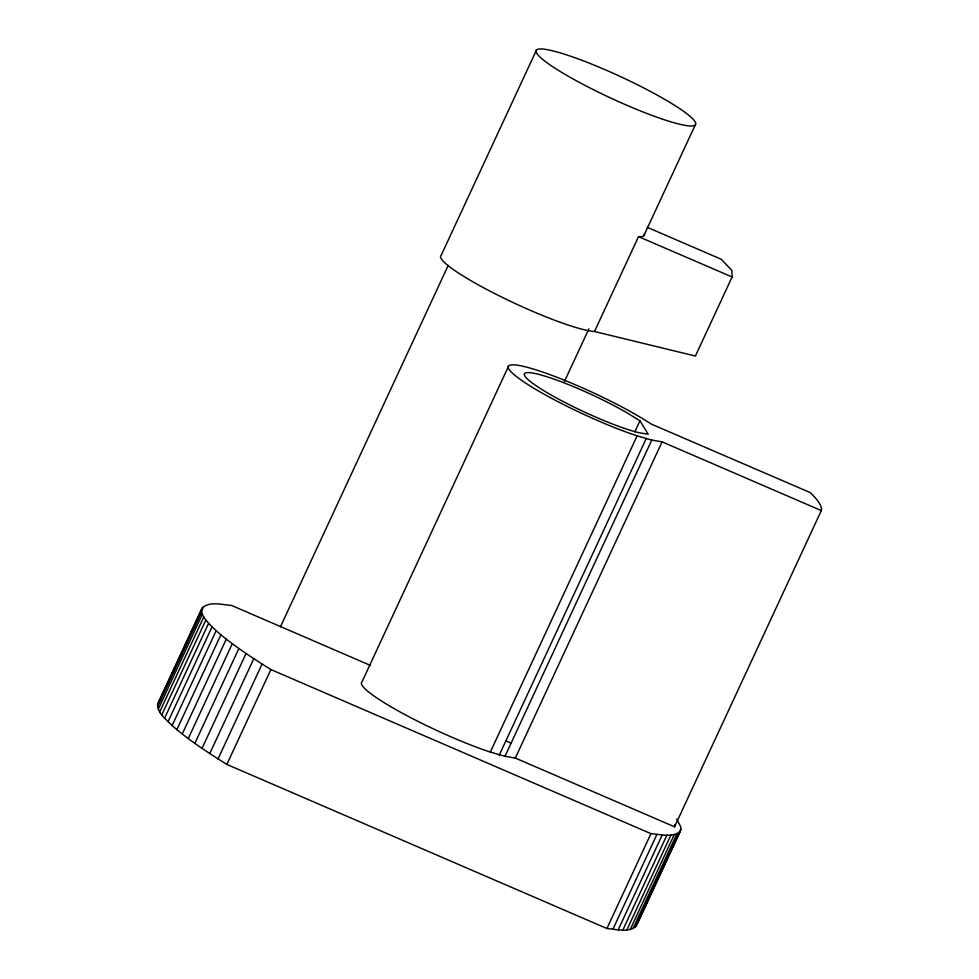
<?xml version="1.0" encoding="UTF-8"?>
<svg xmlns="http://www.w3.org/2000/svg" width="979" height="979" viewBox="0 0 979 979"><rect width="100%" height="100%" fill="white"/><g stroke="black" fill="none" stroke-linecap="round" stroke-linejoin="round"><path stroke-width="1.47" d="M676.734 819.105L680.968 827.243L680.356 831.134L636.313 925.999C628.53 933.134 616.329 929.144 606.919 928.508L226.847 764.415C207.891 752.533 188.984 740.344 172.12 725.586C166.528 719.381 155.698 712.431 158.194 702.849L202.225 607.983C210.008 600.861 222.221 604.851 231.631 605.475L370.478 665.426M157.533 704.635L202.225 607.983M159.528 701.38L162.086 695.885M163.358 693.132L169.11 680.76M170.383 678.006L174.849 668.388M178.043 661.51L181.874 653.262M183.146 650.509L187.613 640.89M192.716 629.889L200.377 613.392M201.65 610.639L203.571 606.515M157.57 706.74L201.613 611.875L201.576 609.77M158.304 709.151L202.335 614.286L201.613 611.875M159.712 711.868L203.742 617.003L202.335 614.286M161.804 714.878L205.847 620.013L203.742 617.003M164.582 718.17L208.613 623.305L205.847 620.013M168.021 721.743L212.051 626.878L208.613 623.305M172.12 725.586L216.151 630.709L212.051 626.878M176.869 729.673L220.899 634.808L216.151 630.709M182.241 734.017L226.284 639.14L220.899 634.808M188.249 738.582L232.28 643.717L226.284 639.14M194.845 743.367L238.876 648.502L232.28 643.717M202.029 748.36L246.059 653.495L238.876 648.502M209.775 753.536L253.806 658.671L246.059 653.495M536.578 49.831L441.162 255.372A87.951 11.785 24.9 0 0 500.245 296.356A87.951 11.785 24.9 0 0 594.498 331.502L695.408 356.038L732.108 276.984L731.864 270.388L721.205 259.239L647.18 227.287M218.048 758.896L262.091 664.031L253.806 658.671M280.496 626.719L448.186 265.456M226.847 764.415L270.889 669.55L262.091 664.031M508.774 365.705L361.985 681.935A87.951 11.785 24.9 0 0 401.745 712.871A87.951 11.785 24.9 0 0 490.32 752.068L504.993 756.314L515.321 758.064L674.543 826.802L821.32 510.585A256.816 34.412 24.9 0 0 810.22 492.596L651.194 424.042A87.951 11.785 24.9 0 0 539.037 370.833A87.951 11.785 24.9 0 0 524.952 382.63A87.951 11.785 24.9 0 0 637.109 435.851L651.769 440.097L662.098 441.847L821.32 510.585M564.479 381.431L588.893 328.834M594.498 331.502L638.528 236.637A87.951 11.785 24.9 0 0 644.329 233.736M643.803 235.755L695.188 125.079A87.951 11.785 24.9 0 0 584.855 61.42A87.951 11.785 24.9 0 0 567.6 75.86A87.951 11.785 24.9 0 0 695.188 125.079M634.82 431.861L639.96 420.786L626.609 412.587A70.207 9.411 24.9 0 0 537.226 374.002A70.207 9.411 24.9 0 0 549.537 394.084A70.207 9.411 24.9 0 0 638.92 432.681L648.208 434.248L639.96 420.786M490.32 752.068L637.109 435.851M499.155 755.372L646.287 438.408M504.993 756.314L651.769 440.097M515.321 758.064L662.098 441.847M606.919 928.508L650.949 833.643C660.36 834.267 672.573 838.257 680.356 831.134M612.854 929.352L656.885 834.487M618.165 929.866L662.208 835.001M622.852 930.05L666.883 835.185M626.878 929.903L670.921 835.038M630.256 929.414L674.286 834.549M632.948 928.606L676.991 833.741M634.979 927.468L679.01 832.603M636.974 924.213L681.005 829.348M638.528 236.637L732.108 276.984M505.8 740.87L511.381 743.269M270.889 669.55L650.949 833.643M674.629 824.673A256.816 34.412 24.9 0 1 674.543 826.802"/></g></svg>
